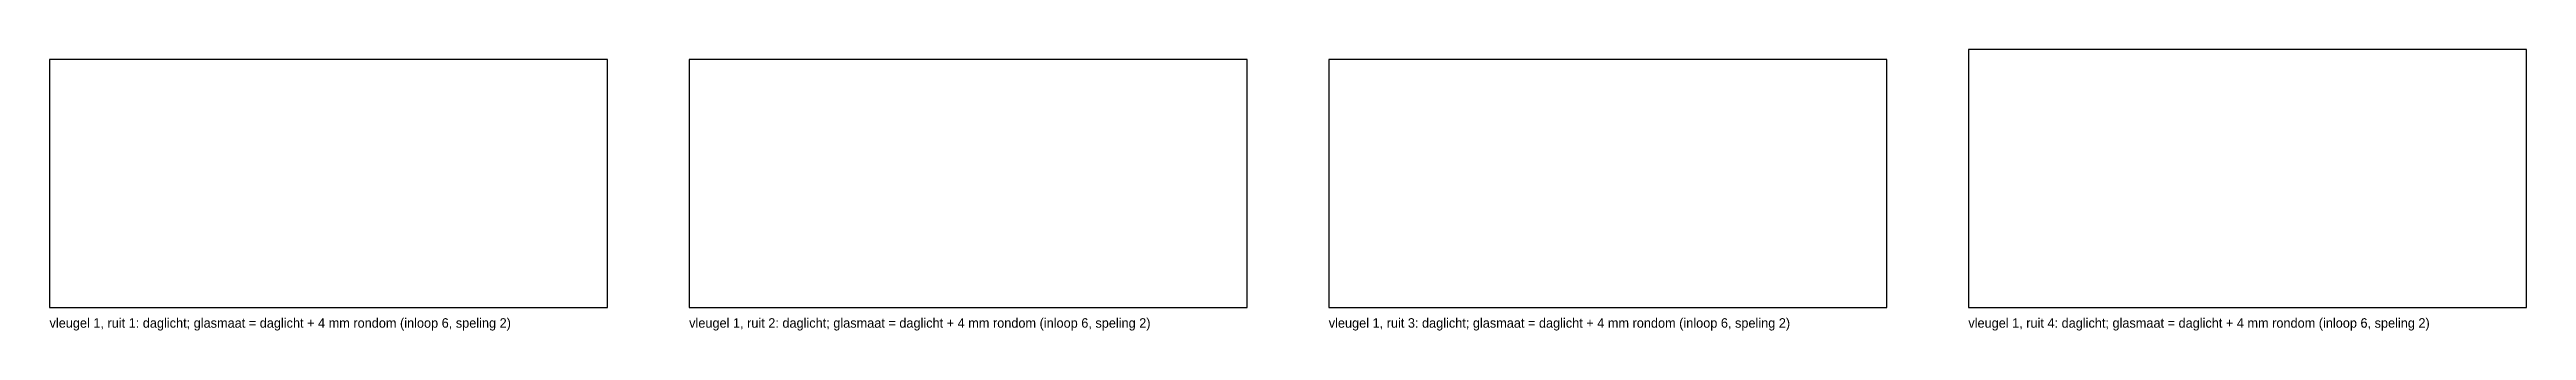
# Model space of a CAD drawing. Header units: millimetres. Extents: x 0 to 3648, y -34 to 381.
import ezdxf

# ---------------------------------------------------------------- set-up
doc = ezdxf.new("R2010")
doc.units = ezdxf.units.MM

msp = doc.modelspace()

# ---------------------------------------------------------------- linework, layer by layer
at = {"layer": 'DAGLICHT'}
for p, q in [((822, 365.675), (0, 365.675)), ((0, 365.675), (0, 0)), ((822, 0), (822, 365.675)), ((1764, 365.675), (942, 365.675)), ((942, 365.675), (942, 0)), ((1764, 0), (1764, 365.675)), ((2706, 365.675), (1884, 365.675)), ((1884, 365.675), (1884, 0)), ((2706, 0), (2706, 365.675)), ((3648, 380.675), (2826, 380.675)), ((2826, 380.675), (2826, 0)), ((3648, 0), (3648, 380.675)), ((0, 0), (822, 0)), ((942, 0), (1764, 0)), ((1884, 0), (2706, 0)), ((2826, 0), (3648, 0))]:
    msp.add_line(p, q, dxfattribs=at)

# ---------------------------------------------------------------- texts
at = {"layer": 'TEKST'}
for s, p in [('vleugel 1, ruit 1: daglicht; glasmaat = daglicht + 4 mm rondom (inloop 6, speling 2)', (0, -30)), ('vleugel 1, ruit 2: daglicht; glasmaat = daglicht + 4 mm rondom (inloop 6, speling 2)', (942, -30)), ('vleugel 1, ruit 3: daglicht; glasmaat = daglicht + 4 mm rondom (inloop 6, speling 2)', (1884, -30)), ('vleugel 1, ruit 4: daglicht; glasmaat = daglicht + 4 mm rondom (inloop 6, speling 2)', (2826, -30))]:
    msp.add_text(s, height=14, dxfattribs=at).set_placement(p)

doc.saveas('drawing.dxf')
